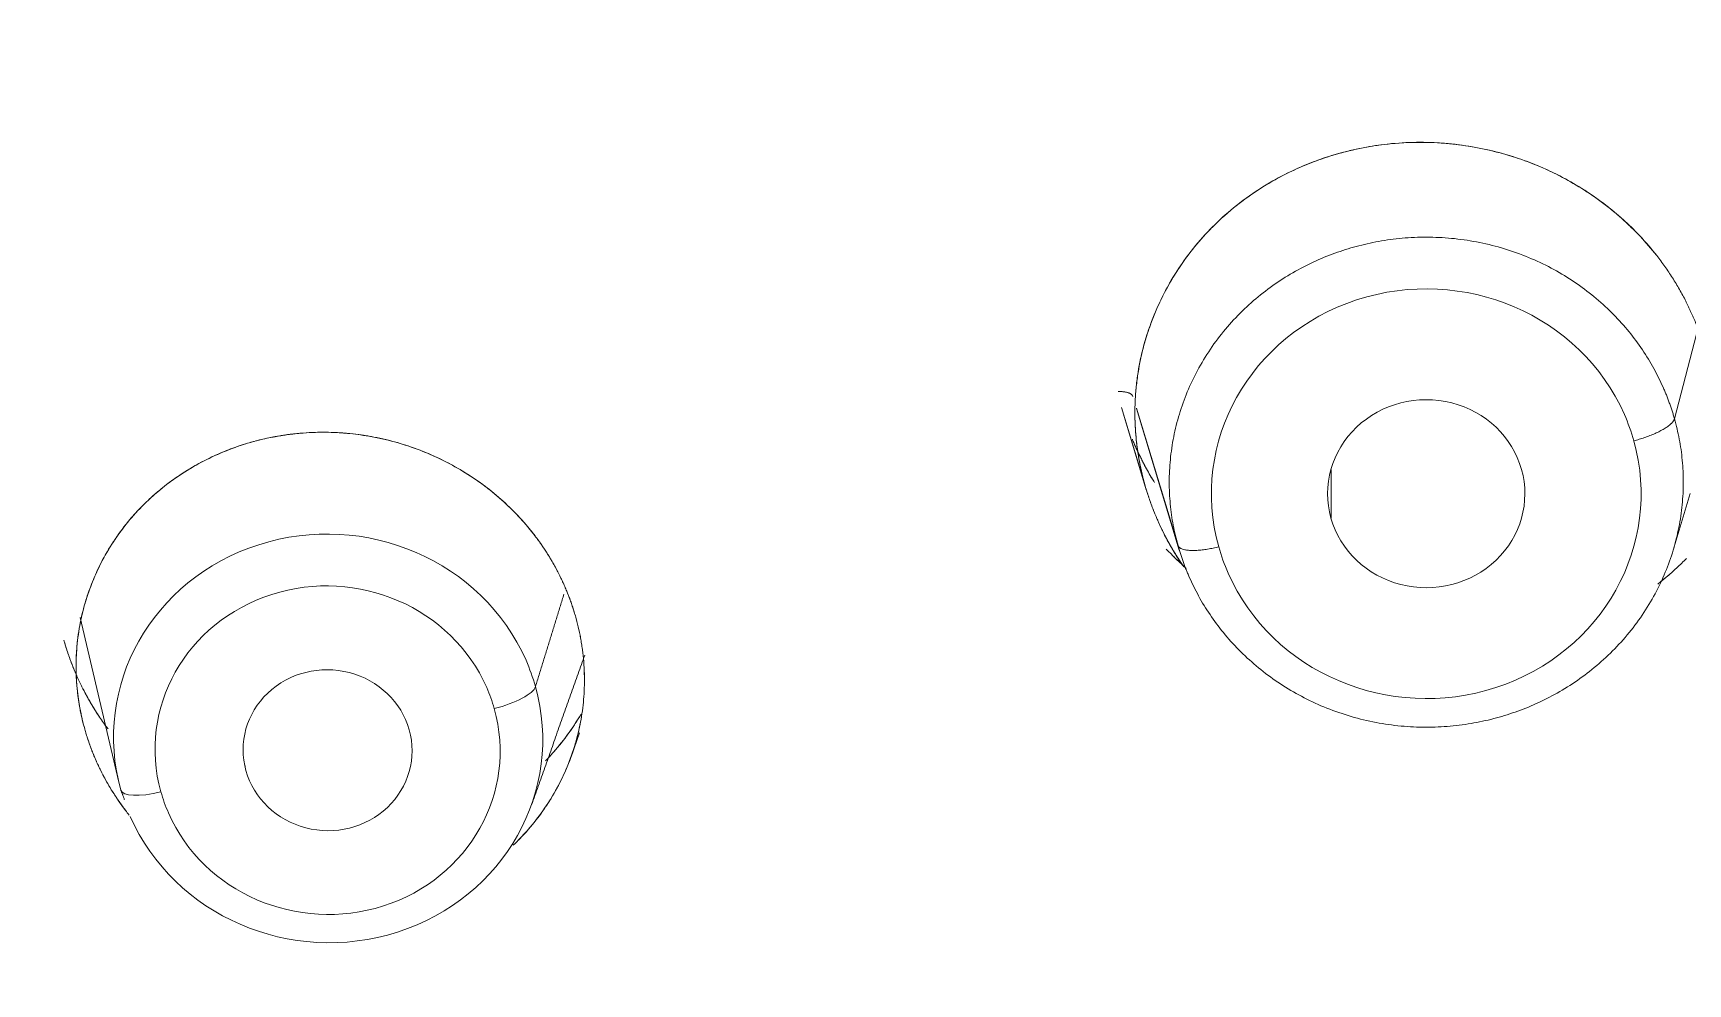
# Model space of a CAD drawing. Extents: x 6453 to 7582, y 0 to 827.
# Drawn here: x 6934.61 to 6946.35, y 485.47 to 492.23 of the extents above; entities that cross this region are included whole.
import ezdxf

# ---------------------------------------------------------------- set-up
doc = ezdxf.new("R2010")
doc.units = 0
doc.header["$LTSCALE"] = 30
doc.header["$MEASUREMENT"] = 0
doc.layers.add('1', color=7, linetype='CONTINUOUS')

msp = doc.modelspace()

# ---------------------------------------------------------------- linework, layer by layer
at = {"layer": '1', "color": 7, "linetype": 'Continuous', "lineweight": 13}
for p, q in [((6946.259, 489.487), (6946.416, 490.089)), ((6943.821, 489.128), (6943.821, 488.782))]:
    msp.add_line(p, q, dxfattribs=at)
at = {"layer": '1', "color": 7, "linetype": 'Continuous', "lineweight": 18}
for p, q in [((6942.334, 489.567), (6942.499, 489.02)), ((6942.499, 489.02), (6942.334, 489.567)), ((6942.334, 489.567), (6942.499, 489.02)), ((6942.499, 489.02), (6942.334, 489.567)), ((6942.44, 489.562), (6942.735, 488.587)), ((6942.44, 489.561), (6942.744, 488.555)), ((6942.345, 489.527), (6942.51, 488.983)), ((6942.345, 489.527), (6942.51, 488.983)), ((6946.249, 488.555), (6946.371, 488.956)), ((6934.942, 488.077), (6935.217, 486.908)), ((6938.427, 487.086), (6938.488, 487.258))]:
    msp.add_line(p, q, dxfattribs=at)
for centre, major_axis, ratio, start_param, end_param in [((6959.952, 496.519), (-59.628, 0), 0.953717, 0, 1.529457), ((6959.952, 496.519), (-59.628, 0), 0.953717, 0, 1.529457), ((6944.497, 488.955), (-0.7, 0), 0.953717, 3.403392, 6.544985), ((6944.497, 488.955), (-0.7, 0), 0.953717, 0.261799, 3.403392), ((6936.703, 487.218), (-1.521, 0.084), 0.952213, 3.591526, 6.59761), ((6936.699, 487.134), (-0.599, 0.033), 0.952213, 3.456017, 6.59761), ((6936.703, 487.218), (-1.521, 0.084), 0.952213, 0.449934, 3.456017), ((6936.699, 487.134), (-0.599, 0.033), 0.952213, 0.314424, 3.456017)]:
    msp.add_ellipse(centre, major_axis=major_axis, ratio=ratio, start_param=start_param, end_param=end_param, dxfattribs=at)
at = {"layer": '1', "color": 7, "linetype": 'Continuous', "lineweight": 13}
for centre, major_axis, ratio, start_param, end_param in [((6944.497, 488.955), (-1.525, 0), 0.953717, 3.539518, 6.544985), ((6944.497, 488.955), (-1.525, 0), 0.953717, 3.403392, 3.539518), ((6944.497, 488.955), (-1.525, 0), 0.953717, 0.397925, 3.403392), ((6944.497, 488.955), (-1.525, 0), 0.953717, 0.261799, 0.397925), ((6936.699, 487.134), (-1.223, 0.068), 0.952213, 3.591526, 6.59761), ((6936.703, 487.218), (-1.521, 0.084), 0.952213, 3.456017, 3.591526), ((6936.699, 487.134), (-1.223, 0.068), 0.952213, 3.456017, 3.591526), ((6937.887, 487.521), (0.289, 0.081), 0.290459, 4.613511, 6.09799), ((6936.699, 487.134), (-1.223, 0.068), 0.952213, 0.449934, 3.456017), ((6935.521, 486.93), (-0.289, -0.081), 0.29046, 6.270624, 7.755103), ((6936.699, 487.134), (-1.223, 0.068), 0.952213, 0.314424, 0.449934)]:
    msp.add_ellipse(centre, major_axis=major_axis, ratio=ratio, start_param=start_param, end_param=end_param, dxfattribs=at)
at = {"layer": '1', "color": 7, "linetype": 'Continuous', "lineweight": 18}
for points, knots in [([(6962.419, 439.668), (6962.999, 439.691), (6964.676, 439.78), (6967.443, 440.04), (6970.703, 440.52), (6973.93, 441.172), (6977.115, 441.992), (6980.248, 442.979), (6983.318, 444.129), (6986.318, 445.439), (6989.237, 446.905), (6992.067, 448.523), (6994.799, 450.287), (6997.425, 452.192), (6999.937, 454.232), (7002.327, 456.402), (7004.588, 458.694), (7006.713, 461.101), (7008.695, 463.617), (7010.529, 466.233), (7012.208, 468.942), (7013.729, 471.735), (7015.085, 474.604), (7016.274, 477.54), (7017.291, 480.534), (7018.133, 483.576), (7018.799, 486.659), (7019.284, 489.772), (7019.59, 492.905), (7019.713, 496.05), (7019.655, 499.196), (7019.414, 502.335), (7018.993, 505.456), (7018.391, 508.55), (7017.612, 511.608), (7016.657, 514.62), (7015.53, 517.578), (7014.233, 520.471), (7012.77, 523.292), (7011.147, 526.031), (7009.368, 528.681), (7007.439, 531.234), (7005.364, 533.681), (7003.152, 536.015), (7000.807, 538.229), (6998.339, 540.316), (6995.753, 542.27), (6993.058, 544.085), (6990.263, 545.755), (6987.375, 547.276), (6984.403, 548.643), (6981.357, 549.85), (6978.245, 550.896), (6975.078, 551.776), (6971.865, 552.489), (6968.616, 553.031), (6965.34, 553.401), (6962.047, 553.598), (6958.749, 553.622), (6955.453, 553.471), (6952.172, 553.148), (6948.914, 552.652), (6945.69, 551.986), (6942.51, 551.151), (6939.382, 550.149), (6936.317, 548.985), (6933.324, 547.661), (6930.413, 546.181), (6927.591, 544.551), (6924.868, 542.774), (6922.252, 540.857), (6919.75, 538.805), (6917.371, 536.624), (6915.122, 534.322), (6913.01, 531.904), (6911.04, 529.379), (6909.22, 526.755), (6907.554, 524.038), (6906.048, 521.238), (6904.706, 518.363), (6903.532, 515.422), (6902.531, 512.423), (6901.704, 509.377), (6901.055, 506.291), (6900.585, 503.176), (6900.295, 500.041), (6900.188, 496.896), (6900.263, 493.75), (6900.519, 490.612), (6900.956, 487.493), (6901.573, 484.402), (6902.368, 481.348), (6903.339, 478.34), (6904.481, 475.388), (6905.793, 472.5), (6907.27, 469.686), (6908.907, 466.954), (6910.699, 464.313), (6912.642, 461.769), (6914.729, 459.332), (6916.953, 457.008), (6919.309, 454.805), (6921.788, 452.73), (6924.384, 450.788), (6927.088, 448.985), (6929.892, 447.328), (6932.788, 445.82), (6935.766, 444.468), (6938.818, 443.274), (6941.935, 442.243), (6945.107, 441.377), (6948.323, 440.68), (6951.575, 440.153), (6954.634, 439.822), (6956.606, 439.702), (6957.484, 439.668)], [0, 0, 0, 0, 0.004702, 0.013606, 0.022511, 0.031416, 0.040321, 0.049226, 0.058131, 0.067035, 0.07594, 0.084844, 0.093748, 0.102652, 0.111556, 0.120459, 0.129362, 0.138265, 0.147168, 0.15607, 0.164972, 0.173874, 0.182775, 0.191676, 0.200577, 0.209478, 0.218378, 0.227279, 0.236179, 0.245079, 0.253978, 0.262878, 0.271778, 0.280678, 0.289578, 0.298478, 0.307379, 0.316279, 0.32518, 0.334081, 0.342982, 0.351884, 0.360785, 0.369687, 0.37859, 0.387493, 0.396396, 0.405299, 0.414202, 0.423106, 0.43201, 0.440914, 0.449818, 0.458723, 0.467628, 0.476532, 0.485437, 0.494342, 0.503247, 0.512152, 0.521057, 0.529962, 0.538867, 0.547772, 0.556677, 0.565582, 0.574486, 0.583391, 0.592295, 0.601199, 0.610103, 0.619007, 0.62791, 0.636813, 0.645716, 0.654619, 0.663521, 0.672423, 0.681325, 0.690226, 0.699127, 0.708028, 0.716929, 0.725829, 0.734729, 0.743629, 0.752529, 0.761429, 0.770329, 0.779229, 0.788129, 0.797029, 0.805929, 0.814829, 0.82373, 0.832631, 0.841532, 0.850433, 0.859334, 0.868236, 0.877138, 0.886041, 0.894944, 0.903847, 0.91275, 0.921653, 0.930557, 0.939461, 0.948365, 0.95727, 0.966174, 0.975079, 0.983983, 0.992888, 1, 1, 1, 1]), ([(6995.778, 451.033), (6996.33, 451.416), (6997.748, 452.443), (6999.935, 454.234), (7002.327, 456.401), (7004.588, 458.694), (7006.713, 461.101), (7008.695, 463.617), (7010.529, 466.233), (7012.208, 468.942), (7013.729, 471.735), (7015.085, 474.604), (7016.274, 477.54), (7017.291, 480.534), (7018.133, 483.576), (7018.799, 486.659), (7019.284, 489.772), (7019.59, 492.905), (7019.713, 496.05), (7019.655, 499.196), (7019.414, 502.335), (7018.993, 505.456), (7018.391, 508.55), (7017.612, 511.608), (7016.657, 514.62), (7015.53, 517.578), (7014.233, 520.471), (7012.77, 523.292), (7011.147, 526.031), (7009.368, 528.681), (7007.439, 531.234), (7005.364, 533.681), (7003.152, 536.015), (7000.807, 538.229), (6998.339, 540.316), (6995.753, 542.27), (6993.058, 544.085), (6990.263, 545.755), (6987.375, 547.276), (6984.403, 548.643), (6981.357, 549.85), (6978.245, 550.896), (6975.078, 551.776), (6971.865, 552.489), (6968.616, 553.031), (6965.34, 553.401), (6962.047, 553.598), (6958.749, 553.622), (6955.453, 553.471), (6952.172, 553.148), (6948.914, 552.652), (6945.69, 551.986), (6942.51, 551.151), (6939.382, 550.149), (6936.317, 548.985), (6933.324, 547.661), (6930.413, 546.181), (6927.591, 544.551), (6924.868, 542.774), (6922.252, 540.857), (6919.75, 538.805), (6917.371, 536.624), (6915.122, 534.322), (6913.01, 531.904), (6911.04, 529.379), (6909.22, 526.755), (6907.554, 524.038), (6906.048, 521.238), (6904.706, 518.363), (6903.532, 515.422), (6902.531, 512.423), (6901.704, 509.377), (6901.055, 506.291), (6900.585, 503.176), (6900.295, 500.041), (6900.188, 496.896), (6900.263, 493.75), (6900.519, 490.612), (6900.956, 487.493), (6901.573, 484.402), (6902.368, 481.348), (6903.339, 478.34), (6904.481, 475.388), (6905.793, 472.5), (6907.27, 469.686), (6908.907, 466.954), (6910.699, 464.313), (6912.642, 461.769), (6914.729, 459.332), (6916.954, 457.009), (6919.307, 454.804), (6921.793, 452.736), (6923.685, 451.284), (6924.774, 450.56), (6924.962, 450.437)], [0, 0, 0, 0, 0.006833, 0.017845, 0.028856, 0.039868, 0.050878, 0.061889, 0.072899, 0.083908, 0.094918, 0.105926, 0.116935, 0.127943, 0.138951, 0.149959, 0.160966, 0.171973, 0.18298, 0.193987, 0.204994, 0.216001, 0.227008, 0.238016, 0.249023, 0.26003, 0.271038, 0.282046, 0.293055, 0.304063, 0.315072, 0.326082, 0.337091, 0.348102, 0.359112, 0.370123, 0.381134, 0.392146, 0.403157, 0.414169, 0.425182, 0.436194, 0.447207, 0.45822, 0.469233, 0.480246, 0.491259, 0.502272, 0.513286, 0.524299, 0.535313, 0.546326, 0.557339, 0.568352, 0.579365, 0.590378, 0.601391, 0.612403, 0.623416, 0.634428, 0.645439, 0.656451, 0.667462, 0.678472, 0.689483, 0.700493, 0.711502, 0.722512, 0.73352, 0.744529, 0.755537, 0.766545, 0.777553, 0.78856, 0.799567, 0.810574, 0.821581, 0.832588, 0.843595, 0.854602, 0.865609, 0.876617, 0.887624, 0.898632, 0.90964, 0.920649, 0.931657, 0.942666, 0.953676, 0.964686, 0.975696, 0.986706, 0.997717, 1, 1, 1, 1]), ([(6946.476, 489.971), (6946.474, 489.978), (6946.47, 489.992), (6946.464, 490.013), (6946.457, 490.034), (6946.45, 490.055), (6946.443, 490.076), (6946.436, 490.096), (6946.429, 490.117), (6946.421, 490.138), (6946.413, 490.158), (6946.405, 490.179), (6946.396, 490.199), (6946.387, 490.22), (6946.378, 490.24), (6946.369, 490.26), (6946.359, 490.281), (6946.35, 490.301), (6946.329, 490.343), (6946.295, 490.406), (6946.245, 490.488), (6946.191, 490.569), (6946.117, 490.668), (6946.018, 490.784), (6945.886, 490.912), (6945.741, 491.031), (6945.537, 491.168), (6945.252, 491.311), (6944.884, 491.419), (6944.537, 491.456), (6944.27, 491.445), (6944.097, 491.422), (6943.979, 491.397), (6943.851, 491.366), (6943.692, 491.313), (6943.5, 491.229), (6943.309, 491.121), (6943.127, 490.988), (6942.969, 490.843), (6942.841, 490.698), (6942.73, 490.546), (6942.632, 490.377), (6942.549, 490.191), (6942.488, 490.004), (6942.455, 489.845), (6942.438, 489.716), (6942.43, 489.615), (6942.428, 489.513), (6942.431, 489.431), (6942.436, 489.367), (6942.44, 489.323), (6942.446, 489.279), (6942.452, 489.235), (6942.46, 489.191), (6942.468, 489.148), (6942.477, 489.105), (6942.488, 489.062), (6942.495, 489.034), (6942.499, 489.02)], [0, 0, 0, 0, 0.003515, 0.007034, 0.010559, 0.014089, 0.017625, 0.021166, 0.024712, 0.028263, 0.031819, 0.035381, 0.038948, 0.04252, 0.046097, 0.04968, 0.053268, 0.056861, 0.060459, 0.075863, 0.091255, 0.106635, 0.122004, 0.150175, 0.178923, 0.208562, 0.238413, 0.293761, 0.356696, 0.415096, 0.454691, 0.480951, 0.496013, 0.511109, 0.542492, 0.574501, 0.609916, 0.646232, 0.681978, 0.712199, 0.739388, 0.773306, 0.80671, 0.838592, 0.869393, 0.885902, 0.902415, 0.91893, 0.935448, 0.942719, 0.949965, 0.957186, 0.964383, 0.971556, 0.978703, 0.985827, 0.992926, 1, 1, 1, 1]), ([(6946.131, 490.648), (6946.095, 490.694), (6946.017, 490.784), (6945.886, 490.912), (6945.741, 491.031), (6945.537, 491.168), (6945.252, 491.311), (6944.884, 491.419), (6944.537, 491.456), (6944.27, 491.445), (6944.097, 491.422), (6943.979, 491.397), (6943.851, 491.366), (6943.692, 491.313), (6943.5, 491.229), (6943.309, 491.121), (6943.127, 490.988), (6942.969, 490.843), (6942.841, 490.698), (6942.73, 490.546), (6942.632, 490.377), (6942.549, 490.191), (6942.488, 490.004), (6942.455, 489.845), (6942.438, 489.716), (6942.43, 489.615), (6942.428, 489.513), (6942.431, 489.431), (6942.436, 489.367), (6942.44, 489.323), (6942.446, 489.279), (6942.452, 489.235), (6942.46, 489.191), (6942.468, 489.148), (6942.477, 489.105), (6942.488, 489.062), (6942.495, 489.034), (6942.499, 489.02)], [0, 0, 0, 0, 0.031591, 0.064349, 0.098124, 0.132141, 0.195212, 0.26693, 0.333478, 0.378599, 0.408523, 0.425686, 0.442889, 0.478651, 0.515127, 0.555484, 0.596867, 0.637601, 0.672039, 0.703022, 0.741673, 0.779738, 0.816069, 0.851168, 0.869981, 0.888798, 0.907618, 0.926441, 0.934726, 0.942983, 0.951212, 0.959413, 0.967586, 0.975732, 0.983849, 0.991939, 1, 1, 1, 1]), ([(6942.499, 489.02), (6942.497, 489.027), (6942.493, 489.042), (6942.488, 489.064), (6942.482, 489.085), (6942.477, 489.107), (6942.472, 489.129), (6942.468, 489.151), (6942.463, 489.173), (6942.459, 489.195), (6942.455, 489.217), (6942.452, 489.239), (6942.448, 489.261), (6942.445, 489.283), (6942.442, 489.305), (6942.44, 489.327), (6942.438, 489.35), (6942.436, 489.372), (6942.434, 489.394), (6942.431, 489.443), (6942.428, 489.517), (6942.43, 489.617), (6942.438, 489.717), (6942.455, 489.849), (6942.49, 490.012), (6942.553, 490.202), (6942.636, 490.385), (6942.738, 490.557), (6942.857, 490.719), (6942.994, 490.868), (6943.146, 491.002), (6943.312, 491.121), (6943.49, 491.224), (6943.678, 491.308), (6943.873, 491.373), (6944.073, 491.419), (6944.275, 491.446), (6944.477, 491.453), (6944.677, 491.442), (6944.872, 491.412), (6945.061, 491.367), (6945.243, 491.305), (6945.417, 491.228), (6945.582, 491.137), (6945.737, 491.033), (6945.882, 490.916), (6946.014, 490.788), (6946.094, 490.695), (6946.131, 490.648)], [0, 0, 0, 0, 0.004137, 0.008272, 0.012405, 0.016537, 0.020667, 0.024796, 0.028925, 0.033054, 0.037182, 0.041312, 0.045442, 0.049574, 0.053708, 0.057843, 0.061981, 0.066122, 0.070266, 0.074414, 0.093008, 0.11158, 0.130165, 0.148799, 0.185996, 0.223023, 0.259995, 0.296912, 0.333875, 0.370636, 0.407723, 0.44442, 0.481531, 0.518231, 0.554959, 0.591335, 0.62748, 0.663065, 0.698183, 0.732969, 0.76717, 0.801017, 0.834514, 0.867879, 0.901082, 0.934212, 0.967472, 1, 1, 1, 1]), ([(6942.499, 489.02), (6942.497, 489.027), (6942.493, 489.042), (6942.488, 489.064), (6942.482, 489.085), (6942.477, 489.107), (6942.472, 489.129), (6942.468, 489.151), (6942.463, 489.173), (6942.459, 489.195), (6942.455, 489.217), (6942.452, 489.239), (6942.448, 489.261), (6942.445, 489.283), (6942.442, 489.305), (6942.44, 489.327), (6942.438, 489.35), (6942.436, 489.372), (6942.434, 489.394), (6942.431, 489.443), (6942.428, 489.517), (6942.43, 489.617), (6942.438, 489.717), (6942.455, 489.849), (6942.49, 490.012), (6942.553, 490.202), (6942.636, 490.385), (6942.738, 490.557), (6942.857, 490.719), (6942.994, 490.868), (6943.146, 491.002), (6943.312, 491.121), (6943.49, 491.224), (6943.678, 491.308), (6943.873, 491.373), (6944.073, 491.419), (6944.275, 491.446), (6944.477, 491.453), (6944.677, 491.442), (6944.872, 491.412), (6945.061, 491.367), (6945.243, 491.305), (6945.417, 491.228), (6945.582, 491.137), (6945.737, 491.033), (6945.882, 490.916), (6946.014, 490.788), (6946.094, 490.695), (6946.131, 490.648)], [0, 0, 0, 0, 0.004137, 0.008272, 0.012405, 0.016537, 0.020667, 0.024796, 0.028925, 0.033054, 0.037182, 0.041312, 0.045442, 0.049574, 0.053708, 0.057843, 0.061981, 0.066122, 0.070266, 0.074414, 0.093008, 0.11158, 0.130165, 0.148799, 0.185996, 0.223023, 0.259995, 0.296912, 0.333875, 0.370636, 0.407723, 0.44442, 0.481531, 0.518231, 0.554959, 0.591335, 0.62748, 0.663065, 0.698183, 0.732969, 0.76717, 0.801017, 0.834514, 0.867879, 0.901082, 0.934212, 0.967472, 1, 1, 1, 1]), ([(6938.461, 488.078), (6938.459, 488.084), (6938.455, 488.097), (6938.449, 488.117), (6938.443, 488.136), (6938.437, 488.156), (6938.43, 488.175), (6938.423, 488.195), (6938.416, 488.214), (6938.409, 488.233), (6938.401, 488.252), (6938.393, 488.272), (6938.385, 488.291), (6938.377, 488.31), (6938.368, 488.329), (6938.359, 488.348), (6938.35, 488.367), (6938.331, 488.405), (6938.301, 488.461), (6938.257, 488.534), (6938.21, 488.605), (6938.144, 488.693), (6938.055, 488.797), (6937.936, 488.913), (6937.804, 489.021), (6937.666, 489.113), (6937.523, 489.192), (6937.372, 489.26), (6937.206, 489.317), (6936.99, 489.369), (6936.749, 489.396), (6936.513, 489.389), (6936.36, 489.367), (6936.269, 489.349), (6936.199, 489.333), (6936.124, 489.312), (6936.046, 489.286), (6935.948, 489.249), (6935.82, 489.191), (6935.682, 489.111), (6935.564, 489.028), (6935.469, 488.95), (6935.37, 488.856), (6935.271, 488.745), (6935.173, 488.61), (6935.087, 488.462), (6935.016, 488.302), (6934.964, 488.14), (6934.936, 488.003), (6934.921, 487.89), (6934.915, 487.803), (6934.913, 487.715), (6934.916, 487.643), (6934.92, 487.588), (6934.924, 487.549), (6934.929, 487.51), (6934.934, 487.472), (6934.941, 487.434), (6934.948, 487.396), (6934.956, 487.359), (6934.965, 487.321), (6934.972, 487.297), (6934.976, 487.284)], [0, 0, 0, 0, 0.003739, 0.007484, 0.011236, 0.014993, 0.018757, 0.022527, 0.026303, 0.030085, 0.033873, 0.037667, 0.041468, 0.045275, 0.049087, 0.052906, 0.056732, 0.060563, 0.076003, 0.091434, 0.106858, 0.122274, 0.150982, 0.180465, 0.211046, 0.241995, 0.26887, 0.297497, 0.329168, 0.361459, 0.414604, 0.456956, 0.48617, 0.496862, 0.506729, 0.524372, 0.539058, 0.550611, 0.581088, 0.614925, 0.637441, 0.659918, 0.682354, 0.71283, 0.741947, 0.775205, 0.808076, 0.839594, 0.870197, 0.886562, 0.902943, 0.919339, 0.935749, 0.942976, 0.950181, 0.957364, 0.964525, 0.971664, 0.978781, 0.985876, 0.992949, 1, 1, 1, 1]), ([(6938.461, 488.078), (6938.459, 488.084), (6938.455, 488.097), (6938.449, 488.117), (6938.443, 488.136), (6938.437, 488.156), (6938.43, 488.175), (6938.423, 488.195), (6938.416, 488.214), (6938.409, 488.233), (6938.401, 488.252), (6938.393, 488.272), (6938.385, 488.291), (6938.377, 488.31), (6938.368, 488.329), (6938.359, 488.348), (6938.35, 488.367), (6938.331, 488.405), (6938.301, 488.461), (6938.257, 488.534), (6938.21, 488.605), (6938.144, 488.693), (6938.055, 488.797), (6937.936, 488.913), (6937.804, 489.021), (6937.666, 489.113), (6937.523, 489.192), (6937.372, 489.26), (6937.206, 489.317), (6937.04, 489.357), (6936.864, 489.384), (6936.677, 489.395), (6936.491, 489.386), (6936.354, 489.366), (6936.269, 489.349), (6936.199, 489.333), (6936.124, 489.312), (6936.046, 489.286), (6935.948, 489.249), (6935.82, 489.191), (6935.682, 489.111), (6935.564, 489.028), (6935.469, 488.95), (6935.37, 488.856), (6935.271, 488.745), (6935.173, 488.61), (6935.087, 488.462), (6935.016, 488.302), (6934.964, 488.14), (6934.937, 488.011), (6934.924, 487.916), (6934.918, 487.855), (6934.915, 487.793), (6934.914, 487.738), (6934.914, 487.69), (6934.916, 487.648), (6934.918, 487.607), (6934.922, 487.566), (6934.927, 487.525), (6934.932, 487.484), (6934.939, 487.444), (6934.947, 487.403), (6934.955, 487.363), (6934.965, 487.324), (6934.972, 487.297), (6934.976, 487.284)], [0, 0, 0, 0, 0.003739, 0.007484, 0.011235, 0.014992, 0.018756, 0.022525, 0.026301, 0.030083, 0.033871, 0.037665, 0.041466, 0.045272, 0.049085, 0.052904, 0.056729, 0.06056, 0.075999, 0.091429, 0.106852, 0.122267, 0.150974, 0.180455, 0.211035, 0.241982, 0.268856, 0.297481, 0.32915, 0.36144, 0.387522, 0.422984, 0.46042, 0.486193, 0.496885, 0.506751, 0.524393, 0.539078, 0.550631, 0.581106, 0.614941, 0.637457, 0.659932, 0.682367, 0.712842, 0.741956, 0.775213, 0.808082, 0.839598, 0.8702, 0.881685, 0.893188, 0.904707, 0.916243, 0.923963, 0.931661, 0.939338, 0.946995, 0.95463, 0.962244, 0.969837, 0.97741, 0.984961, 0.992491, 1, 1, 1, 1]), ([(6934.976, 487.284), (6934.974, 487.291), (6934.97, 487.304), (6934.965, 487.324), (6934.96, 487.345), (6934.955, 487.365), (6934.951, 487.385), (6934.946, 487.405), (6934.942, 487.426), (6934.939, 487.446), (6934.935, 487.466), (6934.932, 487.487), (6934.929, 487.507), (6934.926, 487.528), (6934.924, 487.548), (6934.922, 487.569), (6934.92, 487.589), (6934.918, 487.61), (6934.915, 487.653), (6934.913, 487.718), (6934.915, 487.805), (6934.921, 487.891), (6934.936, 488.006), (6934.966, 488.147), (6935.02, 488.311), (6935.09, 488.468), (6935.176, 488.616), (6935.278, 488.754), (6935.394, 488.882), (6935.523, 488.997), (6935.664, 489.1), (6935.817, 489.189), (6935.98, 489.263), (6936.15, 489.322), (6936.325, 489.363), (6936.502, 489.387), (6936.68, 489.394), (6936.856, 489.385), (6937.027, 489.36), (6937.195, 489.32), (6937.356, 489.266), (6937.511, 489.198), (6937.659, 489.117), (6937.799, 489.024), (6937.93, 488.919), (6938.051, 488.802), (6938.142, 488.695), (6938.209, 488.605), (6938.256, 488.536), (6938.299, 488.464), (6938.332, 488.404), (6938.355, 488.356), (6938.371, 488.322), (6938.386, 488.288), (6938.401, 488.254), (6938.414, 488.219), (6938.427, 488.184), (6938.439, 488.149), (6938.45, 488.113), (6938.457, 488.09), (6938.461, 488.078)], [0, 0, 0, 0, 0.003829, 0.007655, 0.011479, 0.015301, 0.019121, 0.02294, 0.026758, 0.030576, 0.034394, 0.038213, 0.042033, 0.045855, 0.049678, 0.053504, 0.057333, 0.061165, 0.065001, 0.081214, 0.097395, 0.113579, 0.129803, 0.162063, 0.194284, 0.226189, 0.258049, 0.289778, 0.321447, 0.353379, 0.385057, 0.417203, 0.449368, 0.481822, 0.513779, 0.545406, 0.576994, 0.607906, 0.638542, 0.668613, 0.698586, 0.728369, 0.758009, 0.787804, 0.817555, 0.847653, 0.877728, 0.892946, 0.908126, 0.92331, 0.938544, 0.945399, 0.952238, 0.959065, 0.965884, 0.972699, 0.979515, 0.986334, 0.993161, 1, 1, 1, 1]), ([(6934.976, 487.284), (6934.974, 487.291), (6934.97, 487.304), (6934.965, 487.324), (6934.96, 487.345), (6934.955, 487.365), (6934.951, 487.385), (6934.946, 487.405), (6934.942, 487.426), (6934.939, 487.446), (6934.935, 487.466), (6934.932, 487.487), (6934.929, 487.507), (6934.926, 487.528), (6934.924, 487.548), (6934.922, 487.569), (6934.92, 487.589), (6934.918, 487.61), (6934.915, 487.653), (6934.913, 487.718), (6934.915, 487.805), (6934.921, 487.891), (6934.936, 488.006), (6934.966, 488.147), (6935.02, 488.311), (6935.09, 488.468), (6935.176, 488.616), (6935.278, 488.754), (6935.394, 488.882), (6935.523, 488.997), (6935.664, 489.1), (6935.817, 489.189), (6935.98, 489.263), (6936.15, 489.322), (6936.325, 489.363), (6936.502, 489.387), (6936.68, 489.394), (6936.856, 489.385), (6937.027, 489.36), (6937.195, 489.32), (6937.356, 489.266), (6937.511, 489.198), (6937.659, 489.117), (6937.799, 489.024), (6937.93, 488.919), (6938.051, 488.802), (6938.142, 488.695), (6938.209, 488.605), (6938.256, 488.536), (6938.299, 488.464), (6938.332, 488.404), (6938.355, 488.356), (6938.371, 488.322), (6938.386, 488.288), (6938.401, 488.254), (6938.414, 488.219), (6938.427, 488.184), (6938.439, 488.149), (6938.45, 488.113), (6938.457, 488.09), (6938.461, 488.078)], [0, 0, 0, 0, 0.003829, 0.007655, 0.011479, 0.015301, 0.019121, 0.02294, 0.026758, 0.030576, 0.034394, 0.038213, 0.042033, 0.045855, 0.049678, 0.053504, 0.057333, 0.061165, 0.065001, 0.081214, 0.097395, 0.113579, 0.129803, 0.162063, 0.194284, 0.226189, 0.258049, 0.289778, 0.321447, 0.353379, 0.385057, 0.417203, 0.449368, 0.481822, 0.513779, 0.545406, 0.576994, 0.607906, 0.638542, 0.668613, 0.698586, 0.728369, 0.758009, 0.787804, 0.817555, 0.847653, 0.877728, 0.892946, 0.908126, 0.92331, 0.938544, 0.945399, 0.952238, 0.959065, 0.965884, 0.972699, 0.979515, 0.986334, 0.993161, 1, 1, 1, 1]), ([(6942.553, 489.058), (6942.548, 489.067), (6942.525, 489.106), (6942.496, 489.159), (6942.468, 489.216), (6942.45, 489.254), (6942.432, 489.292), (6942.419, 489.322), (6942.412, 489.339), (6942.411, 489.343)], [0, 0, 0, 0, 0.095071, 0.428183, 0.560512, 0.6927, 0.824747, 0.956653, 1, 1, 1, 1]), ([(6942.553, 489.058), (6942.548, 489.067), (6942.525, 489.106), (6942.496, 489.159), (6942.468, 489.216), (6942.45, 489.254), (6942.432, 489.292), (6942.419, 489.322), (6942.412, 489.339), (6942.411, 489.343)], [0, 0, 0, 0, 0.095071, 0.428183, 0.560512, 0.6927, 0.824747, 0.956653, 1, 1, 1, 1]), ([(6942.413, 489.337), (6942.416, 489.329), (6942.424, 489.311), (6942.436, 489.284), (6942.449, 489.254), (6942.464, 489.224), (6942.479, 489.194), (6942.494, 489.163), (6942.511, 489.131), (6942.529, 489.1), (6942.548, 489.067), (6942.561, 489.046), (6942.567, 489.035)], [0, 0, 0, 0, 0.07787, 0.170997, 0.26652, 0.364438, 0.464753, 0.567464, 0.672572, 0.780076, 0.889976, 1, 1, 1, 1]), ([(6942.413, 489.337), (6942.416, 489.329), (6942.424, 489.311), (6942.436, 489.284), (6942.449, 489.254), (6942.464, 489.224), (6942.479, 489.194), (6942.494, 489.163), (6942.511, 489.131), (6942.529, 489.1), (6942.548, 489.067), (6942.561, 489.046), (6942.567, 489.035)], [0, 0, 0, 0, 0.07787, 0.170997, 0.26652, 0.364438, 0.464753, 0.567464, 0.672571, 0.780076, 0.889976, 1, 1, 1, 1]), ([(6942.499, 489.02), (6942.501, 489.013), (6942.505, 488.999), (6942.511, 488.979), (6942.518, 488.958), (6942.525, 488.937), (6942.532, 488.916), (6942.539, 488.896), (6942.546, 488.875), (6942.554, 488.855), (6942.562, 488.834), (6942.57, 488.813), (6942.579, 488.793), (6942.588, 488.773), (6942.597, 488.752), (6942.606, 488.732), (6942.615, 488.712), (6942.625, 488.692), (6942.635, 488.672), (6942.658, 488.628), (6942.694, 488.562), (6942.739, 488.49), (6942.767, 488.449), (6942.776, 488.436)], [0, 0, 0, 0, 0.033598, 0.067255, 0.10097, 0.134744, 0.168576, 0.202468, 0.236418, 0.270426, 0.304493, 0.338619, 0.372803, 0.407046, 0.441348, 0.475708, 0.510127, 0.544604, 0.57914, 0.613735, 0.770703, 0.927692, 1, 1, 1, 1]), ([(6942.776, 488.436), (6942.767, 488.448), (6942.74, 488.489), (6942.696, 488.559), (6942.656, 488.63), (6942.629, 488.684), (6942.611, 488.72), (6942.595, 488.757), (6942.579, 488.794), (6942.563, 488.831), (6942.549, 488.868), (6942.535, 488.906), (6942.522, 488.944), (6942.51, 488.982), (6942.503, 489.007), (6942.499, 489.02)], [0, 0, 0, 0, 0.070086, 0.225205, 0.380432, 0.442492, 0.504483, 0.566422, 0.628327, 0.690215, 0.752102, 0.814008, 0.875947, 0.937939, 1, 1, 1, 1]), ([(6942.499, 489.02), (6942.501, 489.013), (6942.505, 488.999), (6942.511, 488.979), (6942.518, 488.958), (6942.525, 488.937), (6942.532, 488.916), (6942.539, 488.896), (6942.546, 488.875), (6942.554, 488.855), (6942.562, 488.834), (6942.57, 488.813), (6942.579, 488.793), (6942.588, 488.773), (6942.597, 488.752), (6942.606, 488.732), (6942.615, 488.712), (6942.625, 488.692), (6942.635, 488.672), (6942.658, 488.628), (6942.694, 488.562), (6942.739, 488.49), (6942.767, 488.449), (6942.776, 488.436)], [0, 0, 0, 0, 0.033598, 0.067255, 0.10097, 0.134744, 0.168576, 0.202468, 0.236418, 0.270426, 0.304493, 0.338619, 0.372803, 0.407046, 0.441348, 0.475708, 0.510127, 0.544604, 0.57914, 0.613735, 0.770703, 0.927692, 1, 1, 1, 1]), ([(6942.776, 488.436), (6942.768, 488.448), (6942.74, 488.489), (6942.696, 488.559), (6942.656, 488.63), (6942.629, 488.684), (6942.611, 488.72), (6942.595, 488.757), (6942.579, 488.794), (6942.563, 488.831), (6942.549, 488.868), (6942.535, 488.906), (6942.522, 488.944), (6942.51, 488.982), (6942.503, 489.007), (6942.499, 489.02)], [0, 0, 0, 0, 0.070503, 0.225552, 0.38071, 0.442742, 0.504705, 0.566617, 0.628494, 0.690354, 0.752214, 0.814091, 0.876003, 0.937967, 1, 1, 1, 1]), ([(6942.794, 488.425), (6942.775, 488.442), (6942.746, 488.469), (6942.717, 488.496), (6942.707, 488.506)], [0, 0, 0, 0, 0.646048, 1, 1, 1, 1]), ([(6942.794, 488.425), (6942.775, 488.442), (6942.746, 488.469), (6942.717, 488.496), (6942.707, 488.506)], [0, 0, 0, 0, 0.646048, 1, 1, 1, 1]), ([(6946.144, 488.317), (6946.149, 488.321), (6946.181, 488.346), (6946.237, 488.393), (6946.298, 488.45), (6946.334, 488.485), (6946.345, 488.496)], [0, 0, 0, 0, 0.06987, 0.442994, 0.813343, 1, 1, 1, 1]), ([(6946.144, 488.317), (6946.149, 488.321), (6946.181, 488.346), (6946.237, 488.393), (6946.298, 488.45), (6946.334, 488.485), (6946.345, 488.496)], [0, 0, 0, 0, 0.06987, 0.442994, 0.813343, 1, 1, 1, 1]), ([(6946.217, 488.377), (6946.197, 488.36), (6946.171, 488.338), (6946.145, 488.318), (6946.141, 488.314)], [0, 0, 0, 0, 0.82233, 1, 1, 1, 1]), ([(6946.217, 488.377), (6946.197, 488.36), (6946.171, 488.338), (6946.145, 488.318), (6946.141, 488.314)], [0, 0, 0, 0, 0.82233, 1, 1, 1, 1]), ([(6938.017, 486.46), (6938.051, 486.492), (6938.12, 486.564), (6938.214, 486.681), (6938.302, 486.815), (6938.378, 486.96), (6938.44, 487.117), (6938.485, 487.275), (6938.508, 487.408), (6938.519, 487.515), (6938.522, 487.596), (6938.522, 487.678), (6938.519, 487.746), (6938.514, 487.801), (6938.509, 487.841), (6938.503, 487.881), (6938.497, 487.921), (6938.489, 487.961), (6938.481, 488), (6938.471, 488.039), (6938.464, 488.065), (6938.461, 488.078)], [0, 0, 0, 0, 0.078488, 0.169239, 0.253696, 0.351408, 0.448075, 0.54118, 0.63187, 0.678242, 0.724651, 0.771098, 0.817584, 0.840631, 0.863608, 0.886515, 0.909352, 0.932118, 0.954815, 0.977442, 1, 1, 1, 1]), ([(6938.017, 486.46), (6938.051, 486.492), (6938.12, 486.564), (6938.214, 486.681), (6938.302, 486.815), (6938.378, 486.96), (6938.44, 487.117), (6938.485, 487.275), (6938.508, 487.408), (6938.519, 487.515), (6938.522, 487.596), (6938.522, 487.678), (6938.519, 487.746), (6938.514, 487.801), (6938.509, 487.841), (6938.503, 487.881), (6938.497, 487.921), (6938.489, 487.961), (6938.481, 488), (6938.471, 488.039), (6938.464, 488.065), (6938.461, 488.078)], [0, 0, 0, 0, 0.078488, 0.169239, 0.253696, 0.351408, 0.448075, 0.54118, 0.63187, 0.678242, 0.724651, 0.771098, 0.817584, 0.840631, 0.863608, 0.886515, 0.909352, 0.932118, 0.954815, 0.977442, 1, 1, 1, 1]), ([(6938.461, 488.078), (6938.462, 488.071), (6938.466, 488.058), (6938.471, 488.038), (6938.476, 488.019), (6938.481, 487.999), (6938.485, 487.979), (6938.489, 487.96), (6938.493, 487.94), (6938.497, 487.92), (6938.5, 487.9), (6938.503, 487.88), (6938.506, 487.86), (6938.509, 487.84), (6938.511, 487.82), (6938.514, 487.8), (6938.516, 487.78), (6938.519, 487.739), (6938.522, 487.678), (6938.522, 487.596), (6938.519, 487.515), (6938.508, 487.406), (6938.484, 487.271), (6938.439, 487.112), (6938.377, 486.957), (6938.298, 486.809), (6938.205, 486.668), (6938.121, 486.566), (6938.069, 486.511), (6938.055, 486.496)], [0, 0, 0, 0, 0.011782, 0.023554, 0.035317, 0.047073, 0.058825, 0.070573, 0.082322, 0.094071, 0.105825, 0.117583, 0.12935, 0.141126, 0.152913, 0.164714, 0.176531, 0.188366, 0.236141, 0.283806, 0.331492, 0.37933, 0.476102, 0.572918, 0.67045, 0.769002, 0.867297, 0.965587, 1, 1, 1, 1]), ([(6938.461, 488.078), (6938.462, 488.071), (6938.466, 488.058), (6938.471, 488.038), (6938.476, 488.019), (6938.481, 487.999), (6938.485, 487.979), (6938.489, 487.96), (6938.493, 487.94), (6938.497, 487.92), (6938.5, 487.9), (6938.503, 487.88), (6938.506, 487.86), (6938.509, 487.84), (6938.511, 487.82), (6938.514, 487.8), (6938.516, 487.78), (6938.519, 487.739), (6938.522, 487.678), (6938.522, 487.596), (6938.519, 487.515), (6938.508, 487.406), (6938.484, 487.271), (6938.439, 487.112), (6938.377, 486.957), (6938.298, 486.809), (6938.205, 486.668), (6938.121, 486.566), (6938.069, 486.511), (6938.055, 486.496)], [0, 0, 0, 0, 0.011782, 0.023554, 0.035317, 0.047073, 0.058825, 0.070573, 0.082322, 0.094071, 0.105825, 0.117583, 0.12935, 0.141126, 0.152913, 0.164714, 0.176531, 0.188366, 0.236141, 0.283806, 0.331492, 0.37933, 0.476102, 0.572918, 0.67045, 0.769002, 0.867297, 0.965587, 1, 1, 1, 1]), ([(6934.827, 487.916), (6934.829, 487.909), (6934.833, 487.895), (6934.839, 487.874), (6934.846, 487.853), (6934.853, 487.832), (6934.86, 487.812), (6934.867, 487.791), (6934.874, 487.771), (6934.882, 487.75), (6934.89, 487.73), (6934.898, 487.71), (6934.907, 487.689), (6934.916, 487.669), (6934.925, 487.649), (6934.934, 487.629), (6934.943, 487.609), (6934.953, 487.59), (6934.963, 487.57), (6934.985, 487.527), (6935.02, 487.463), (6935.073, 487.379), (6935.114, 487.32), (6935.138, 487.289), (6935.141, 487.285)], [0, 0, 0, 0, 0.031097, 0.062173, 0.09323, 0.124272, 0.155302, 0.186323, 0.217338, 0.24835, 0.279363, 0.31038, 0.341403, 0.372436, 0.403482, 0.434545, 0.465627, 0.496731, 0.527862, 0.559021, 0.698355, 0.837439, 0.976566, 1, 1, 1, 1]), ([(6934.911, 487.68), (6934.906, 487.691), (6934.896, 487.715), (6934.881, 487.753), (6934.866, 487.794), (6934.852, 487.834), (6934.839, 487.875), (6934.831, 487.902), (6934.827, 487.916)], [0, 0, 0, 0, 0.141339, 0.314151, 0.486423, 0.658155, 0.829347, 1, 1, 1, 1]), ([(6934.827, 487.916), (6934.829, 487.909), (6934.833, 487.895), (6934.839, 487.874), (6934.846, 487.853), (6934.853, 487.832), (6934.86, 487.812), (6934.867, 487.791), (6934.874, 487.771), (6934.882, 487.75), (6934.89, 487.73), (6934.898, 487.71), (6934.907, 487.689), (6934.916, 487.669), (6934.925, 487.649), (6934.934, 487.629), (6934.943, 487.609), (6934.953, 487.59), (6934.963, 487.57), (6934.985, 487.527), (6935.02, 487.463), (6935.058, 487.403), (6935.079, 487.372), (6935.082, 487.367)], [0, 0, 0, 0, 0.036236, 0.072446, 0.108635, 0.144807, 0.180964, 0.217111, 0.25325, 0.289387, 0.325524, 0.361666, 0.397815, 0.433976, 0.470152, 0.506348, 0.542566, 0.57881, 0.615084, 0.651391, 0.813749, 0.975815, 1, 1, 1, 1]), ([(6934.911, 487.68), (6934.906, 487.691), (6934.896, 487.715), (6934.881, 487.753), (6934.866, 487.794), (6934.852, 487.834), (6934.839, 487.875), (6934.831, 487.902), (6934.827, 487.916)], [0, 0, 0, 0, 0.141339, 0.314151, 0.486423, 0.658155, 0.829347, 1, 1, 1, 1]), ([(6935.082, 487.367), (6935.079, 487.372), (6935.057, 487.405), (6935.019, 487.466), (6934.983, 487.53), (6934.965, 487.565), (6934.963, 487.57)], [0, 0, 0, 0, 0.072033, 0.498435, 0.925208, 1, 1, 1, 1]), ([(6935.082, 487.367), (6935.079, 487.372), (6935.057, 487.405), (6935.019, 487.466), (6934.983, 487.53), (6934.965, 487.565), (6934.963, 487.57)], [0, 0, 0, 0, 0.072033, 0.498435, 0.925208, 1, 1, 1, 1]), ([(6938.245, 487.058), (6938.265, 487.078), (6938.324, 487.143), (6938.411, 487.252), (6938.472, 487.345), (6938.499, 487.39)], [0, 0, 0, 0, 0.203015, 0.626312, 1, 1, 1, 1]), ([(6938.245, 487.058), (6938.265, 487.078), (6938.324, 487.143), (6938.411, 487.252), (6938.472, 487.345), (6938.499, 487.39)], [0, 0, 0, 0, 0.203015, 0.626312, 1, 1, 1, 1]), ([(6938.495, 487.384), (6938.472, 487.346), (6938.417, 487.261), (6938.341, 487.163), (6938.289, 487.104), (6938.274, 487.088)], [0, 0, 0, 0, 0.361182, 0.821566, 1, 1, 1, 1]), ([(6938.495, 487.384), (6938.472, 487.346), (6938.417, 487.261), (6938.341, 487.163), (6938.289, 487.104), (6938.274, 487.088)], [0, 0, 0, 0, 0.361182, 0.821566, 1, 1, 1, 1]), ([(6934.976, 487.284), (6934.977, 487.278), (6934.981, 487.264), (6934.987, 487.244), (6934.994, 487.224), (6935, 487.204), (6935.007, 487.184), (6935.014, 487.164), (6935.022, 487.144), (6935.029, 487.125), (6935.037, 487.105), (6935.045, 487.085), (6935.054, 487.065), (6935.062, 487.046), (6935.071, 487.026), (6935.081, 487.007), (6935.09, 486.987), (6935.11, 486.948), (6935.141, 486.891), (6935.187, 486.816), (6935.237, 486.743), (6935.273, 486.696), (6935.291, 486.673), (6935.291, 486.673)], [0, 0, 0, 0, 0.030482, 0.06102, 0.091615, 0.122266, 0.152973, 0.183736, 0.214556, 0.245433, 0.276365, 0.307354, 0.3384, 0.369501, 0.400659, 0.431873, 0.463144, 0.494471, 0.620767, 0.747069, 0.873376, 0.999687, 1, 1, 1, 1]), ([(6935.291, 486.673), (6935.291, 486.673), (6935.273, 486.695), (6935.238, 486.742), (6935.189, 486.814), (6935.143, 486.888), (6935.109, 486.95), (6935.085, 486.998), (6935.068, 487.033), (6935.052, 487.068), (6935.037, 487.104), (6935.023, 487.139), (6935.01, 487.175), (6934.998, 487.211), (6934.986, 487.248), (6934.979, 487.272), (6934.976, 487.284)], [0, 0, 0, 0, 0.000061, 0.124662, 0.249173, 0.37384, 0.498912, 0.554835, 0.610646, 0.666367, 0.722018, 0.777622, 0.8332, 0.888775, 0.944368, 1, 1, 1, 1]), ([(6934.976, 487.284), (6934.977, 487.278), (6934.981, 487.264), (6934.987, 487.244), (6934.994, 487.224), (6935, 487.204), (6935.007, 487.184), (6935.014, 487.164), (6935.022, 487.144), (6935.029, 487.125), (6935.037, 487.105), (6935.045, 487.085), (6935.054, 487.065), (6935.062, 487.046), (6935.071, 487.026), (6935.081, 487.007), (6935.09, 486.987), (6935.11, 486.948), (6935.141, 486.891), (6935.187, 486.816), (6935.237, 486.743), (6935.273, 486.696), (6935.291, 486.673), (6935.291, 486.673)], [0, 0, 0, 0, 0.030482, 0.06102, 0.091615, 0.122266, 0.152973, 0.183736, 0.214556, 0.245433, 0.276365, 0.307354, 0.3384, 0.369501, 0.400659, 0.431873, 0.463144, 0.494471, 0.620767, 0.747069, 0.873376, 0.999687, 1, 1, 1, 1]), ([(6935.255, 486.72), (6935.249, 486.727), (6935.226, 486.758), (6935.189, 486.814), (6935.143, 486.888), (6935.109, 486.95), (6935.085, 486.998), (6935.068, 487.033), (6935.052, 487.068), (6935.037, 487.104), (6935.023, 487.139), (6935.01, 487.175), (6934.998, 487.211), (6934.986, 487.248), (6934.979, 487.272), (6934.976, 487.284)], [0, 0, 0, 0, 0.043285, 0.179371, 0.315628, 0.452327, 0.51345, 0.574449, 0.63535, 0.696175, 0.756948, 0.817693, 0.878435, 0.939196, 1, 1, 1, 1])]:
    msp.add_open_spline(points, degree=3, knots=knots, dxfattribs=at)
for points, weights in [([(6900.323, 496.519), (6900.323, 441.954), (6957.487, 439.699)], [1, 0.715597051235, 0.983511684925]), ([(6900.323, 496.519), (6900.323, 441.954), (6957.487, 439.699)], [1, 0.715597051235, 0.983511684925]), ([(6946.178, 489.711), (6946.226, 489.602), (6946.259, 489.487)], [1, 0.997684611978, 1]), ([(6942.815, 488.363), (6942.767, 488.472), (6942.735, 488.587)], [1, 0.997684613039, 1])]:
    msp.add_rational_spline(points, weights, degree=2, dxfattribs=at)
for points, weights in [([(6942.735, 488.587), (6942.294, 490.157), (6943.906, 490.683), (6945.518, 491.209), (6946.178, 489.711)], [1, 0.730756590188, 1, 0.730756590188, 1]), ([(6946.259, 489.487), (6946.7, 487.918), (6945.088, 487.391), (6943.476, 486.865), (6942.815, 488.363)], [1, 0.730756595522, 1, 0.730756595522, 1])]:
    msp.add_rational_spline(points, weights, degree=2, knots=[0, 0, 0, 0.5, 0.5, 1, 1, 1], dxfattribs=at)
at = {"layer": '1', "color": 7, "linetype": 'Continuous', "lineweight": 13}
for points, weights, degree in [([(6942.414, 489.646), (6942.408, 489.668), (6942.372, 489.681), (6942.31, 489.681)], [1.16097815354, 1.04956877532, 0.995987350534, 1.00023387918], 3), ([(6945.97, 489.331), (6946.235, 489.399), (6946.259, 489.487)], [1, 0.737277336806, 1], 2), ([(6943.024, 488.578), (6942.758, 488.511), (6942.735, 488.587)], [1, 0.737277336798, 1], 2)]:
    msp.add_rational_spline(points, weights, degree=degree, dxfattribs=at)
at = {"layer": '1', "color": 7, "linetype": 'Continuous', "lineweight": 18}
for points, degree in [([(6942.652, 488.562), (6942.693, 488.519), (6942.736, 488.477), (6942.781, 488.437)], 3), ([(6942.652, 488.562), (6942.693, 488.519), (6942.736, 488.477), (6942.781, 488.437)], 3), ([(6938.147, 486.746), (6938.524, 487.809)], 1), ([(6935.232, 486.849), (6935.258, 486.783)], 1)]:
    msp.add_open_spline(points, degree=degree, dxfattribs=at)
at = {"layer": '1', "color": 7, "linetype": 'Continuous', "lineweight": 13}
for points in [[(6938.377, 488.242), (6938.175, 487.586)], [(6936.107, 487.05), (6936.119, 486.989)]]:
    msp.add_open_spline(points, degree=1, dxfattribs=at)

doc.saveas('drawing.dxf')
